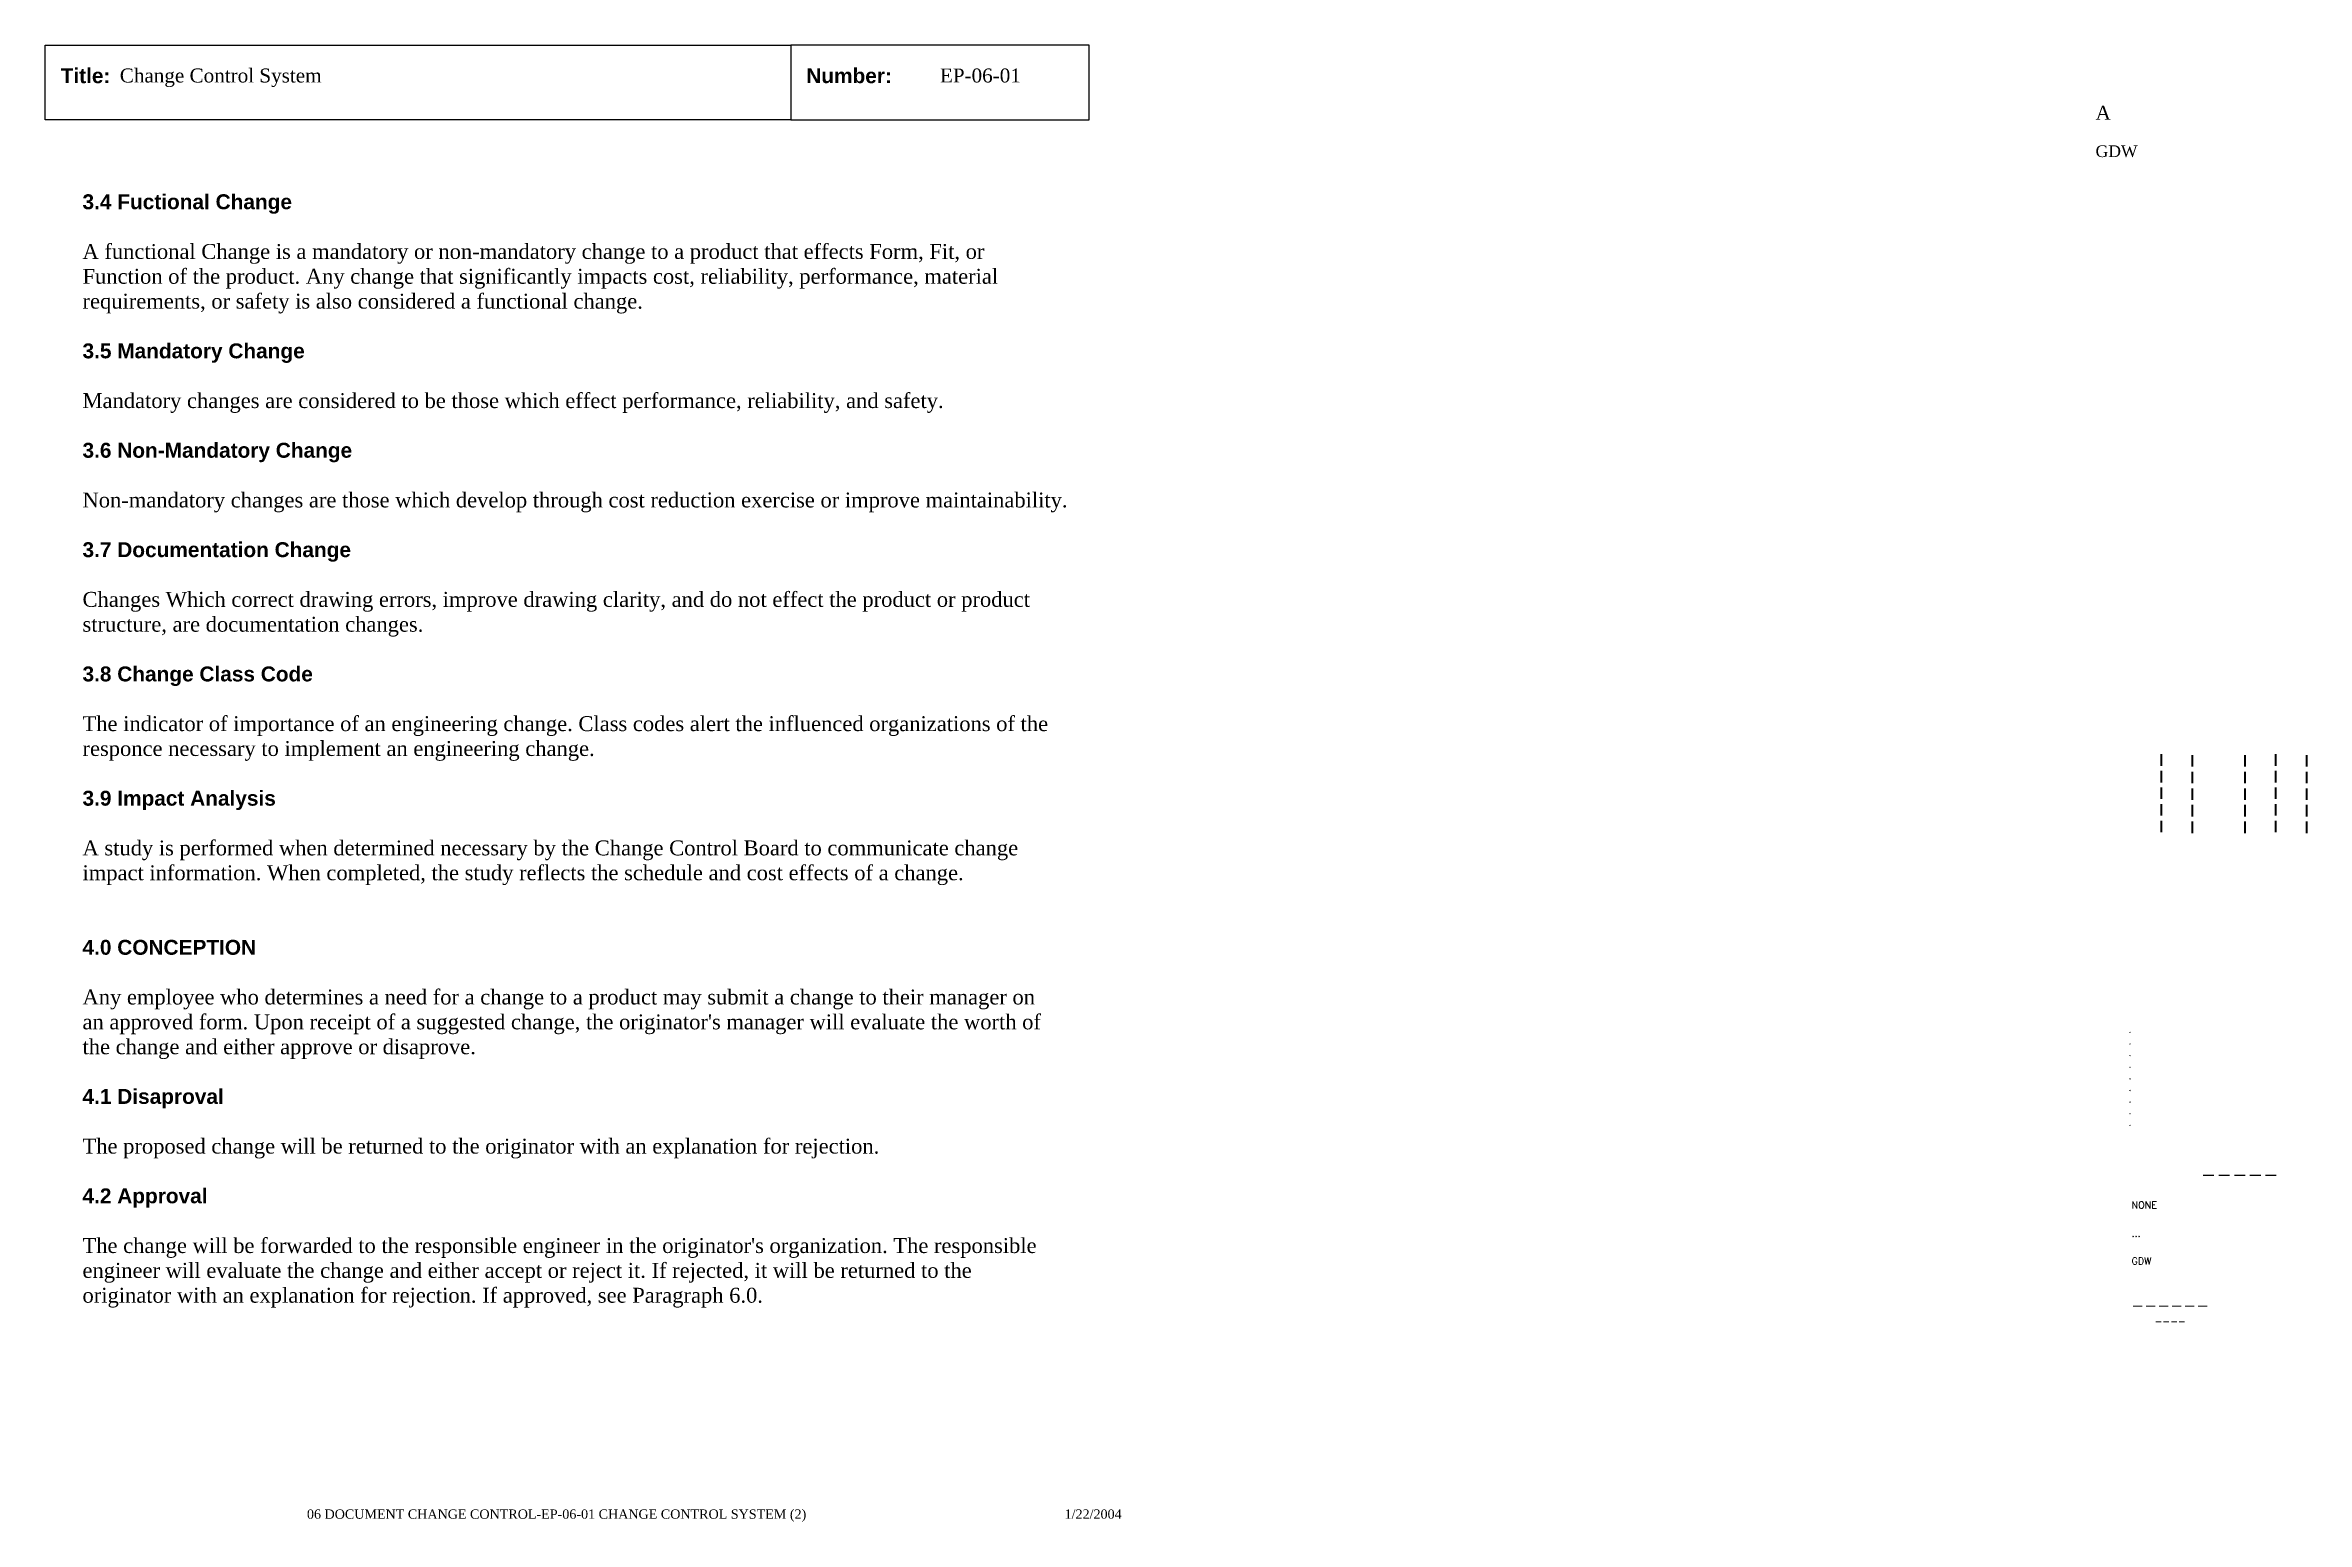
# Paper-space layout 'EP-06-01 Change Control System (2)' of a CAD drawing. Header units: inches. Extents: x 1 to 31.3, y 0.2 to 20.
import ezdxf
from ezdxf.enums import TextEntityAlignment as Align

# ---------------------------------------------------------------- set-up
doc = ezdxf.new("R2010")
doc.units = ezdxf.units.IN
doc.header["$MEASUREMENT"] = 0
doc.layers.add('TitleBlock_Attributes', color=40, linetype='Continuous', plot=False)
doc.layers.add('TitleBlock_Atts_Print', color=1, linetype='Continuous')
doc.styles.get("Standard").update_dxf_attribs({"font": 'simplex.shx'})
doc.styles.add('style1', font='TIMES.TTF')
doc.styles.add('styleAtt', font='TIMES.TTF')
doc.styles.add('TBBIGTEXT', font='complex.shx')

# ---------------------------------------------------------------- blocks, each defined once
blk = doc.blocks.new('Test1')
at = {"layer": 'TitleBlock_Attributes', "style": 'TBBIGTEXT', "width": 0.8}
for tag, p, height in [('SideLine1', (29.492, 9.408), 0.25), ('SideLine2', (29.906, 9.396), 0.25), ('SideLine3', (30.612, 9.396), 0.25), ('SideLine4', (31.026, 9.408), 0.25), ('SideLine5', (31.44, 9.396), 0.25), ('File-Layout', (28.803, 3.641), 0.125)]:
    blk.add_attdef(tag, p, '', height=height, rotation=90, dxfattribs=at)
at = {"layer": 'TitleBlock_Attributes'}
for tag, p, height in [('REV1', (28.947, 6.754), 0.0625), ('REV2', (28.947, 6.598), 0.0625), ('REV3', (28.947, 6.442), 0.0625), ('REV4', (28.947, 6.286), 0.0625), ('REV5', (28.947, 6.13), 0.0625), ('REV6', (28.947, 5.974), 0.0625), ('REV7', (28.947, 5.818), 0.0625), ('REV8', (28.947, 5.662), 0.0625), ('REV9', (28.947, 5.506), 0.0625), ('SCALE', (28.983, 4.394), 0.0938), ('INCHARGE', (28.983, 4.016), 0.0938), ('DRW', (28.983, 3.641), 0.0938)]:
    blk.add_attdef(tag, p, '', height=height, dxfattribs=at)
at = {"layer": 'TitleBlock_Attributes', "style": 'TBBIGTEXT'}
for tag, height, p in [('PROJNUM', 0.188, (30.434, 4.761)), ('DWG_NUM', 0.156, (31.168, 4.127)), ('CUSTOMER', 0.156, (29.501, 3.017)), ('LOCATION', 0.0938, (29.501, 2.835)), ('DESC_1', 0.188, (29.501, 2.412)), ('DESC_2', 0.188, (29.501, 2.1)), ('DESC_3', 0.188, (29.501, 1.787))]:
    blk.add_attdef(tag, text='', height=height, dxfattribs=at).set_placement(p, align=Align.CENTER)
at = {"layer": 'TitleBlock_Attributes'}
blk.add_attdef('DRW_DATE', text='', height=0.0938, dxfattribs=at).set_placement((31.149, 3.648), align=Align.CENTER)

psp = doc.layouts.new('EP-06-01 Change Control System (2)')

# ---------------------------------------------------------------- linework, layer by layer
for points in [[(1, 20), (11, 20), (11, 19), (1, 19)], [(11, 19), (15, 19), (15, 20), (11, 20)]]:
    psp.add_lwpolyline(points, close=True)

# ---------------------------------------------------------------- block references
ref = psp.add_blockref('Test1', (0, 0))
ref.add_attrib('CUSTOMER', '------', dxfattribs={"layer": 'TitleBlock_Attributes', "height": 0.1562, "style": 'TBBIGTEXT'}).set_placement((29.501, 3.017), align=Align.CENTER)
ref.add_attrib('LOCATION', '----', dxfattribs={"layer": 'TitleBlock_Attributes', "height": 0.0938, "style": 'TBBIGTEXT'}).set_placement((29.501, 2.835), align=Align.CENTER)
ref.add_attrib('DESC_1', 'Change Control System', (2, 19.5), dxfattribs={"layer": 'TitleBlock_Atts_Print', "height": 0.1875, "style": 'styleAtt'})
ref.add_attrib('DESC_2', 'EP-06-01', (13, 19.5), dxfattribs={"layer": 'TitleBlock_Atts_Print', "height": 0.1875, "style": 'styleAtt'})
ref.add_attrib('DESC_3', 'A', (28.5, 19), dxfattribs={"layer": 'TitleBlock_Attributes', "height": 0.188, "style": 'styleAtt'})
ref.add_attrib('PROJNUM', '-----', dxfattribs={"layer": 'TitleBlock_Attributes', "height": 0.1875, "style": 'TBBIGTEXT'}).set_placement((30.434, 4.761), align=Align.CENTER)
ref.add_attrib('DWG_NUM', 'GDW', (28.5, 18.5), dxfattribs={"layer": 'TitleBlock_Attributes', "height": 0.1562, "style": 'styleAtt'})
ref.add_attrib('DRW_DATE', '1/22/2004', dxfattribs={"layer": 'TitleBlock_Atts_Print', "height": 0.125, "style": 'styleAtt'}).set_placement((15.055, 0.232), align=Align.CENTER)
ref.add_attrib('DRW', 'GDW', (28.983, 3.641), dxfattribs={"layer": 'TitleBlock_Attributes', "height": 0.0938})
ref.add_attrib('INCHARGE', '...', (28.983, 4.016), dxfattribs={"layer": 'TitleBlock_Attributes', "height": 0.0938})
ref.add_attrib('SCALE', 'NONE', (28.983, 4.394), dxfattribs={"layer": 'TitleBlock_Attributes', "height": 0.0938})
ref.add_attrib('REV1', '.', (28.947, 6.754), dxfattribs={"layer": 'TitleBlock_Attributes', "height": 0.0625})
ref.add_attrib('REV2', '.', (28.947, 6.598), dxfattribs={"layer": 'TitleBlock_Attributes', "height": 0.0625})
ref.add_attrib('REV3', '.', (28.947, 6.442), dxfattribs={"layer": 'TitleBlock_Attributes', "height": 0.0625})
ref.add_attrib('REV4', '.', (28.947, 6.286), dxfattribs={"layer": 'TitleBlock_Attributes', "height": 0.0625})
ref.add_attrib('REV5', '.', (28.947, 6.13), dxfattribs={"layer": 'TitleBlock_Attributes', "height": 0.0625})
ref.add_attrib('REV6', '.', (28.947, 5.974), dxfattribs={"layer": 'TitleBlock_Attributes', "height": 0.0625})
ref.add_attrib('REV7', '.', (28.947, 5.818), dxfattribs={"layer": 'TitleBlock_Attributes', "height": 0.0625})
ref.add_attrib('REV8', '.', (28.947, 5.662), dxfattribs={"layer": 'TitleBlock_Attributes', "height": 0.0625})
ref.add_attrib('REV9', '.', (28.947, 5.506), dxfattribs={"layer": 'TitleBlock_Attributes', "height": 0.0625})
ref.add_attrib('SideLine1', '-----', (29.492, 9.408), dxfattribs={"layer": 'TitleBlock_Attributes', "height": 0.25, "rotation": 90, "style": 'TBBIGTEXT', "width": 0.8})
ref.add_attrib('SideLine2', '-----', (29.906, 9.396), dxfattribs={"layer": 'TitleBlock_Attributes', "height": 0.25, "rotation": 90, "style": 'TBBIGTEXT', "width": 0.8})
ref.add_attrib('SideLine3', '-----', (30.612, 9.396), dxfattribs={"layer": 'TitleBlock_Attributes', "height": 0.25, "rotation": 90, "style": 'TBBIGTEXT', "width": 0.8})
ref.add_attrib('SideLine4', '-----', (31.026, 9.408), dxfattribs={"layer": 'TitleBlock_Attributes', "height": 0.25, "rotation": 90, "style": 'TBBIGTEXT', "width": 0.8})
ref.add_attrib('SideLine5', '-----', (31.44, 9.396), dxfattribs={"layer": 'TitleBlock_Attributes', "height": 0.25, "rotation": 90, "style": 'TBBIGTEXT', "width": 0.8})
ref.add_attrib('File-Layout', '06 DOCUMENT CHANGE CONTROL-EP-06-01 CHANGE CONTROL SYSTEM (2)', dxfattribs={"layer": 'TitleBlock_Atts_Print', "height": 0.125, "style": 'styleAtt'}).set_placement((7.859, 0.232), align=Align.CENTER)

# ---------------------------------------------------------------- texts
at = {"color": 5, "char_height": 0.2, "width": 2, "attachment_point": 1, "line_spacing_factor": 1.5, "style": 'style1'}
for s, insert in [('{\\fArial|b1|i0|c0|p34;Title:}', (1.207, 19.691)), ('{\\fArial|b1|i0|c0|p34;Number:}', (11.207, 19.691))]:
    psp.add_mtext(s, dxfattribs=dict(at, insert=insert))
at = {"color": 5, "insert": (1.5, 18), "char_height": 0.2, "width": 13, "attachment_point": 1, "style": 'style1'}
psp.add_mtext("{\\fArial|b1|i0|c0|p34;3.4 Fuctional Change\\P\\P}A functional Change is a mandatory or non-mandatory change to a product that effects Form, Fit, or Function of the product. Any change that significantly impacts cost, reliability, performance, material requirements, or safety is also considered a functional change.\\P\\P{\\fArial|b1|i0|c0|p34;3.5 Mandatory Change\\P\\P}Mandatory changes are considered to be those which effect performance, reliability, and safety.\\P\\P{\\fArial|b1|i0|c0|p34;3.6 Non-Mandatory Change\\P\\P}Non-mandatory changes are those which develop through cost reduction exercise or improve maintainability.\\P\\P{\\fArial|b1|i0|c0|p34;3.7 Documentation Change\\P\\P}Changes Which correct drawing errors, improve drawing clarity, and do not effect the product or product structure, are documentation changes.\\P\\P{\\fArial|b1|i0|c0|p34;3.8 Change Class Code\\P\\P}The indicator of importance of an engineering change. Class codes alert the influenced organizations of the responce necessary to implement an engineering change.\\P\\P{\\fArial|b1|i0|c0|p34;3.9 Impact Analysis\\P\\P}A study is performed when determined necessary by the Change Control Board to communicate change impact information. When completed, the study reflects the schedule and cost effects of a change.\\P\\P\\P{\\fArial|b1|i0|c0|p34;4.0 CONCEPTION\\P\\P}Any employee who determines a need for a change to a product may submit a change to their manager on an approved form. Upon receipt of a suggested change, the originator's manager will evaluate the worth of the change and either approve or disaprove.\\P\\P{\\fArial|b1|i0|c0|p34;4.1 Disaproval\\P\\P}The proposed change will be returned to the originator with an explanation for rejection.\\P\\P{\\fArial|b1|i0|c0|p34;4.2 Approval\\P\\P}The change will be forwarded to the responsible engineer in the originator's organization. The responsible engineer will evaluate the change and either accept or reject it. If rejected, it will be returned to the originator with an explanation for rejection. If approved, see Paragraph 6.0.", dxfattribs=at)

doc.saveas('drawing.dxf')
